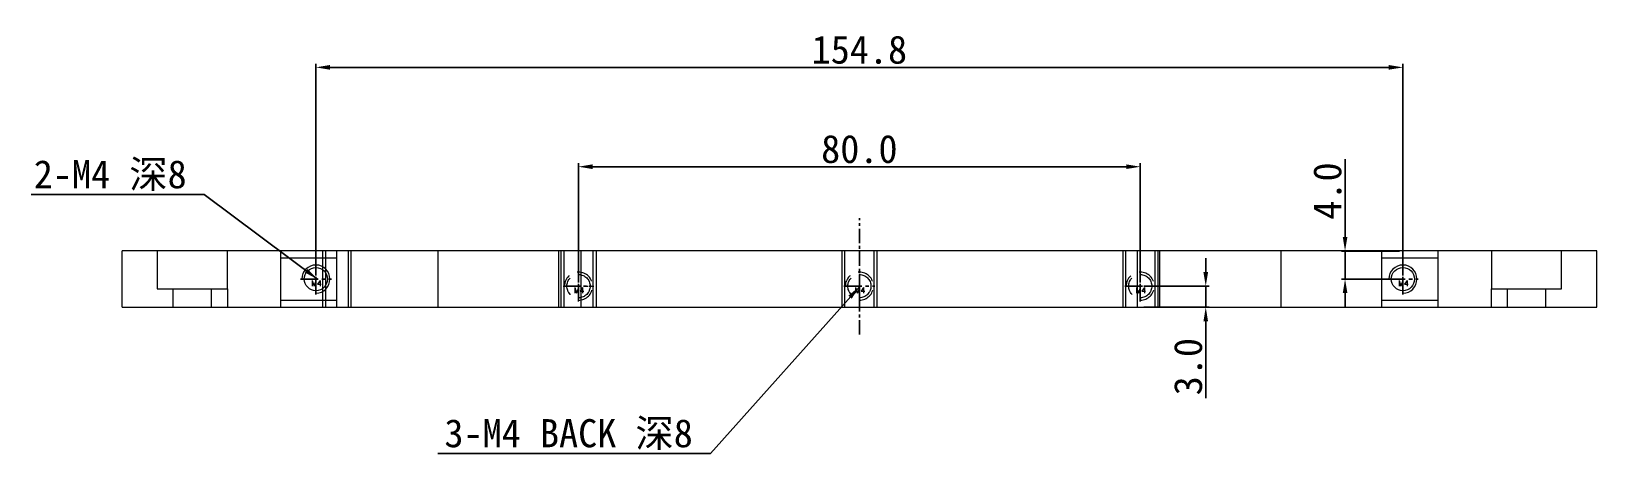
# Model space of a CAD drawing. Extents: x 83 to 30050, y -7164 to 695.
# Drawn here: x 16836.4 to 17059.4, y -3516.9 to -3456.8 of the extents above; entities that cross this region are included whole.
import ezdxf

# ---------------------------------------------------------------- set-up
doc = ezdxf.new("R2010")
doc.units = 0
doc.header["$LTSCALE"] = 8
doc.header["$MEASUREMENT"] = 0
doc.header["$PDSIZE"] = 5
doc.linetypes.add('CENTER', pattern=[2, 1.25, -0.25, 0.25, -0.25])
doc.linetypes.add('HIDDEN', pattern=[1.905, 1.27, -0.635])
doc.layers.get('0').update_dxf_attribs({"linetype": 'CONTINUOUS'})
doc.layers.get('Defpoints').update_dxf_attribs({"linetype": 'CONTINUOUS'})
doc.layers.add('dim', color=82, linetype='CONTINUOUS', lineweight=9)
doc.layers.add('screw', color=33, linetype='CONTINUOUS', lineweight=13)
doc.styles.get("Standard").update_dxf_attribs({"font": '', "height": 4})
doc.styles.add('TXT', font='txt.shx', dxfattribs={"bigfont": 'gbcbig.shx'})
doc.styles.get('Standard').set_extended_font_data('SimSun')
doc.dimstyles.new('ISO-25', dxfattribs={"dimtxt": 6, "dimasz": 2.5, "dimexe": 1.25, "dimexo": 0.625, "dimtad": 1, "dimdec": 1, "dimzin": 1, "dimdsep": 46, "dimtxsty": 'Standard', "dimcen": 2.5, "dimadec": 0, "dimazin": 0, "dimtm": 1e-09, "dimtfac": 1, "dimtdec": 1, "dimtmove": 0, "dimatfit": 3, "dimfxl": 1, "dimtolj": 1, "dimtzin": 0, "dimarcsym": 0})

# ---------------------------------------------------------------- blocks, each defined once
blk = doc.blocks.new('screw_m4_l')
at = {"layer": 'screw', "color": 1, "linetype": 'CENTER', "ltscale": 0.254}
for p, q in [((-2.2, 0), (2.2, 0)), ((0, -2.2), (0, 2.2))]:
    blk.add_line(p, q, dxfattribs=at)
at = {"layer": 'screw', "color": 33, "linetype": 'Continuous'}
blk.add_circle((0, 0), 1.65, dxfattribs=at)
at = {"layer": 'screw', "color": 92, "linetype": 'Continuous'}
blk.add_arc((0, 0), 2, 270, 180, dxfattribs=at)
at = {"layer": 'screw', "color": 6, "linetype": 'Continuous', "style": 'TXT'}
blk.add_text('M4', height=0.8, dxfattribs=at).set_placement((-0.68, -1))
blk = doc.blocks.new('screw_m4_g')
at = {"layer": 'screw', "color": 1, "linetype": 'CENTER', "ltscale": 0.254}
for p, q in [((-2.2, 0), (2.2, 0)), ((0, -2.2), (0, 2.2))]:
    blk.add_line(p, q, dxfattribs=at)
at = {"layer": 'screw', "color": 33, "linetype": 'HIDDEN', "ltscale": 0.254}
blk.add_circle((0, 0), 1.65, dxfattribs=at)
at = {"layer": 'screw', "color": 92, "linetype": 'HIDDEN', "ltscale": 0.254}
blk.add_arc((0, 0), 2, 270, 180, dxfattribs=at)
at = {"layer": 'screw', "color": 6, "linetype": 'Continuous', "style": 'TXT'}
blk.add_text('M4', height=0.8, dxfattribs=at).set_placement((-0.68, -1))
blk = doc.blocks.new('*D1403')
at = {"layer": 'Defpoints', "color": 0}
for p in [(16994.37, -3476.07), (16914.37, -3493.06), (16994.37, -3493.06)]:
    blk.add_point(p, dxfattribs=at)
at = {"layer": 'dim', "color": 0, "lineweight": -2}
for p, q in [((16914.37, -3492.56), (16914.37, -3475.57)), ((16916.37, -3476.07), (16992.37, -3476.07)), ((16994.37, -3492.56), (16994.37, -3475.57))]:
    blk.add_line(p, q, dxfattribs=at)
at = {"layer": 'dim', "color": 0}
for points in [[(16916.37, -3475.73), (16916.37, -3476.4), (16914.37, -3476.07)], [(16992.37, -3475.73), (16992.37, -3476.4), (16994.37, -3476.07)]]:
    blk.add_solid(points, dxfattribs=at)
at = {"layer": 'dim', "color": 0, "insert": (16954.37, -3473.57), "char_height": 4, "attachment_point": 5}
blk.add_mtext('\\A1;80.0', dxfattribs=at)
blk = doc.blocks.new('*D1404')
at = {"layer": 'Defpoints', "color": 0}
for p in [(17031.77, -3461.94), (16876.97, -3492.05), (17031.77, -3492.05)]:
    blk.add_point(p, dxfattribs=at)
at = {"layer": 'dim', "color": 0, "lineweight": -2}
for p, q in [((16876.97, -3491.55), (16876.97, -3461.44)), ((16878.97, -3461.94), (17029.77, -3461.94)), ((17031.77, -3491.55), (17031.77, -3461.44))]:
    blk.add_line(p, q, dxfattribs=at)
at = {"layer": 'dim', "color": 0}
for points in [[(16878.97, -3461.6), (16878.97, -3462.27), (16876.97, -3461.94)], [(17029.77, -3461.6), (17029.77, -3462.27), (17031.77, -3461.94)]]:
    blk.add_solid(points, dxfattribs=at)
at = {"layer": 'dim', "color": 0, "insert": (16954.37, -3459.44), "char_height": 4, "attachment_point": 5}
blk.add_mtext('\\A1;154.8', dxfattribs=at)
blk = doc.blocks.new('*D1406')
at = {"layer": 'Defpoints', "color": 0}
for p in [(16994.37, -3493.06), (16994.37, -3496.06), (17003.7, -3496.06)]:
    blk.add_point(p, dxfattribs=at)
at = {"layer": 'dim', "color": 0, "lineweight": -2}
for p, q in [((17003.7, -3491.06), (17003.7, -3489.06)), ((16994.87, -3493.06), (17004.2, -3493.06)), ((17003.7, -3493.06), (17003.7, -3496.06)), ((16994.87, -3496.06), (17004.2, -3496.06)), ((17003.7, -3498.06), (17003.7, -3508.97))]:
    blk.add_line(p, q, dxfattribs=at)
at = {"layer": 'dim', "color": 0}
for points in [[(17003.37, -3491.06), (17004.03, -3491.06), (17003.7, -3493.06)], [(17003.37, -3498.06), (17004.03, -3498.06), (17003.7, -3496.06)]]:
    blk.add_solid(points, dxfattribs=at)
at = {"layer": 'dim', "color": 0, "insert": (17001.2, -3504.51), "char_height": 4, "attachment_point": 5, "rotation": 90}
blk.add_mtext('\\A1;3.0', dxfattribs=at)
blk = doc.blocks.new('*D1408')
at = {"layer": 'Defpoints', "color": 0}
for p in [(17023.54, -3488.06), (17031.77, -3488.06), (17031.77, -3492.05)]:
    blk.add_point(p, dxfattribs=at)
at = {"layer": 'dim', "color": 0, "lineweight": -2}
for p, q in [((17023.54, -3486.06), (17023.54, -3475.01)), ((17031.27, -3488.06), (17023.04, -3488.06)), ((17023.54, -3492.05), (17023.54, -3488.06)), ((17031.27, -3492.05), (17023.04, -3492.05)), ((17023.54, -3494.05), (17023.54, -3496.05))]:
    blk.add_line(p, q, dxfattribs=at)
at = {"layer": 'dim', "color": 0}
for points in [[(17023.21, -3486.06), (17023.87, -3486.06), (17023.54, -3488.06)], [(17023.21, -3494.05), (17023.87, -3494.05), (17023.54, -3492.05)]]:
    blk.add_solid(points, dxfattribs=at)
at = {"layer": 'dim', "color": 0, "insert": (17021.04, -3479.53), "char_height": 4, "attachment_point": 5, "rotation": 90}
blk.add_mtext('\\A1;4.0', dxfattribs=at)

msp = doc.modelspace()

# ---------------------------------------------------------------- linework, layer by layer
at = {"color": 1, "linetype": 'CENTER', "ltscale": 0.2032}
msp.add_line((16954.374, -3499.934), (16954.374, -3483.376), dxfattribs=at)
at = {"color": 7, "linetype": 'Continuous', "lineweight": 15}
for p, q in [((16849.374, -3496.057), (16849.374, -3488.057)), ((16871.974, -3488.057), (16849.374, -3488.057)), ((16871.974, -3496.057), (16871.974, -3488.057)), ((17036.774, -3488.057), (16871.974, -3488.057)), ((17036.774, -3488.057), (17036.774, -3496.057)), ((17059.374, -3488.057), (17036.774, -3488.057)), ((17059.374, -3496.057), (17059.374, -3488.057)), ((16849.374, -3496.057), (16871.974, -3496.057)), ((16871.974, -3496.057), (17036.774, -3496.057)), ((17036.774, -3496.057), (17059.374, -3496.057))]:
    msp.add_line(p, q, dxfattribs=at)
at = {"color": 7, "linetype": 'HIDDEN', "lineweight": 0}
for p, q in [((16854.374, -3488.057), (16854.374, -3493.457)), ((16864.374, -3493.457), (16864.374, -3488.057)), ((16881.974, -3488.057), (16877.974, -3488.057)), ((16878.324, -3488.057), (16878.324, -3496.057)), ((16879.974, -3489.061), (16879.974, -3488.057)), ((16881.624, -3496.057), (16881.624, -3488.057)), ((16894.374, -3496.057), (16894.374, -3488.057)), ((16911.574, -3496.057), (16911.574, -3488.057)), ((16912.274, -3488.057), (16912.274, -3496.057)), ((16914.754, -3496.057), (16914.754, -3488.057)), ((16916.474, -3496.057), (16916.474, -3488.057)), ((16952.274, -3488.057), (16952.274, -3496.057)), ((16956.474, -3496.057), (16956.474, -3488.057)), ((16992.274, -3488.057), (16992.274, -3496.057)), ((16993.994, -3496.057), (16993.994, -3488.057)), ((16996.474, -3496.057), (16996.474, -3488.057)), ((16997.174, -3496.057), (16997.174, -3488.057)), ((17014.374, -3488.057), (17014.374, -3496.057)), ((17028.774, -3489.061), (17028.774, -3488.057)), ((17044.374, -3488.057), (17044.374, -3493.457)), ((17054.374, -3493.457), (17054.374, -3488.057)), ((16879.974, -3489.061), (16871.974, -3489.061)), ((16879.974, -3495.061), (16879.974, -3489.061)), ((17028.774, -3495.061), (17028.774, -3489.061)), ((17036.774, -3489.061), (17028.774, -3489.061)), ((16854.374, -3493.457), (16864.374, -3493.457)), ((16856.624, -3493.457), (16856.624, -3496.057)), ((16862.124, -3496.057), (16862.124, -3493.457)), ((16864.374, -3493.457), (16864.374, -3496.057)), ((16871.974, -3495.061), (16879.974, -3495.061)), ((16879.974, -3496.057), (16879.974, -3495.061)), ((17028.774, -3496.057), (17028.774, -3495.061)), ((17028.774, -3495.061), (17036.774, -3495.061)), ((17044.374, -3493.457), (17054.374, -3493.457)), ((17044.374, -3496.057), (17044.374, -3493.457)), ((17046.624, -3493.457), (17046.624, -3496.057)), ((17052.124, -3496.057), (17052.124, -3493.457)), ((16911.874, -3496.057), (16916.874, -3496.057)), ((16951.874, -3496.057), (16956.874, -3496.057)), ((16991.874, -3496.057), (16996.874, -3496.057))]:
    msp.add_line(p, q, dxfattribs=at)
at = {"color": 7, "linetype": 'Continuous', "lineweight": 0}
for p, q in [((16877.974, -3496.057), (16877.974, -3488.057)), ((16881.974, -3496.057), (16881.974, -3488.057)), ((16911.874, -3488.057), (16911.874, -3496.057)), ((16916.874, -3488.057), (16916.874, -3496.057)), ((16951.874, -3488.057), (16951.874, -3496.057)), ((16956.874, -3488.057), (16956.874, -3496.057)), ((16991.874, -3488.057), (16991.874, -3496.057)), ((16996.874, -3488.057), (16996.874, -3496.057))]:
    msp.add_line(p, q, dxfattribs=at)
at = {"color": 1, "linetype": 'CENTER', "ltscale": 0.254}
for p, q in [((16876.974, -3494.254), (16876.974, -3489.854)), ((16954.374, -3495.257), (16954.374, -3490.857)), ((16994.374, -3495.257), (16994.374, -3490.857)), ((17031.774, -3494.254), (17031.774, -3489.854)), ((16874.774, -3492.054), (16879.174, -3492.054)), ((16952.174, -3493.057), (16956.574, -3493.057)), ((16992.174, -3493.057), (16996.574, -3493.057)), ((17029.574, -3492.054), (17033.974, -3492.054))]:
    msp.add_line(p, q, dxfattribs=at)
at = {"color": 1, "linetype": 'CENTER', "ltscale": 0.20955}
for p, q in [((16912.559, -3493.057), (16916.189, -3493.057)), ((16914.374, -3494.872), (16914.374, -3491.242))]:
    msp.add_line(p, q, dxfattribs=at)

# ---------------------------------------------------------------- block references
at = {"layer": 'screw'}
for name, p in [('screw_m4_l', (16876.974, -3492.054)), ('screw_m4_g', (16914.374, -3493.057)), ('screw_m4_g', (16954.374, -3493.057)), ('screw_m4_g', (16994.374, -3493.057)), ('screw_m4_l', (17031.774, -3492.054))]:
    msp.add_blockref(name, p, dxfattribs=at)

# ---------------------------------------------------------------- texts
at = {"layer": 'dim', "char_height": 4, "attachment_point": 9}
for s, insert in [('\\A1;2-M4 深8', (16858.579, -3479.543)), ('\\A1;3-M4 BACK 深8', (16930.661, -3516.386))]:
    msp.add_mtext(s, dxfattribs=dict(at, insert=insert))

# ---------------------------------------------------------------- dimensions: what is measured, and where the dimension line sits
at = {"layer": 'dim'}
for base, p1, p2, picture, middle in [((17031.774, -3461.936), (16876.974, -3492.054), (17031.774, -3492.054), '*D1404', (16954.374, -3459.436)), ((16994.374, -3476.066), (16914.374, -3493.057), (16994.374, -3493.057), '*D1403', (16954.374, -3473.566))]:
    dim = msp.add_linear_dim(base=base, p1=p1, p2=p2, dimstyle='ISO-25', override={"dimtxt": 2.5, "dimasz": 2, "dimexe": 0.49975, "dimexo": 0.49975, "dimgap": 0.49975}, dxfattribs=at)
    dim.commit()
    dim.dimension.update_dxf_attribs({"geometry": picture, "text_midpoint": middle})
dim = msp.add_aligned_dim(p1=(17031.774, -3492.054), p2=(17031.774, -3488.057), distance=8.236, dimstyle='ISO-25', override={"dimtxt": 2.5, "dimasz": 2, "dimexe": 0.49975, "dimexo": 0.49975, "dimgap": 0.49975}, dxfattribs=at)
dim.commit()
dim.dimension.update_dxf_attribs({"geometry": '*D1408', "text_midpoint": (17021.039, -3479.535)})
dim = msp.add_linear_dim(base=(17003.698, -3496.057), p1=(16994.374, -3493.057), p2=(16994.374, -3496.057), angle=90, dimstyle='ISO-25', override={"dimtxt": 2.5, "dimasz": 2, "dimexe": 0.49975, "dimexo": 0.49975, "dimgap": 0.49975}, dxfattribs=at)
dim.commit()
dim.dimension.update_dxf_attribs({"geometry": '*D1406', "text_midpoint": (17001.199, -3504.512)})

# ---------------------------------------------------------------- leaders
at = {"layer": 'dim', "annotation_type": 0, "has_hookline": 1, "hookline_direction": 1}
for points, text_width in [([(16877.186, -3492.054), (16861.079, -3480.043), (16859.079, -3480.043)], 22.133), ([(16954.374, -3493.133), (16933.161, -3516.886), (16931.161, -3516.886)], 36.311)]:
    msp.add_leader(points, dimstyle='ISO-25', override={"dimtxt": 2.5, "dimasz": 2, "dimexe": 0.49975, "dimexo": 0.49975, "dimgap": 0.49975}, dxfattribs=dict(at, text_width=text_width))

doc.saveas('drawing.dxf')
